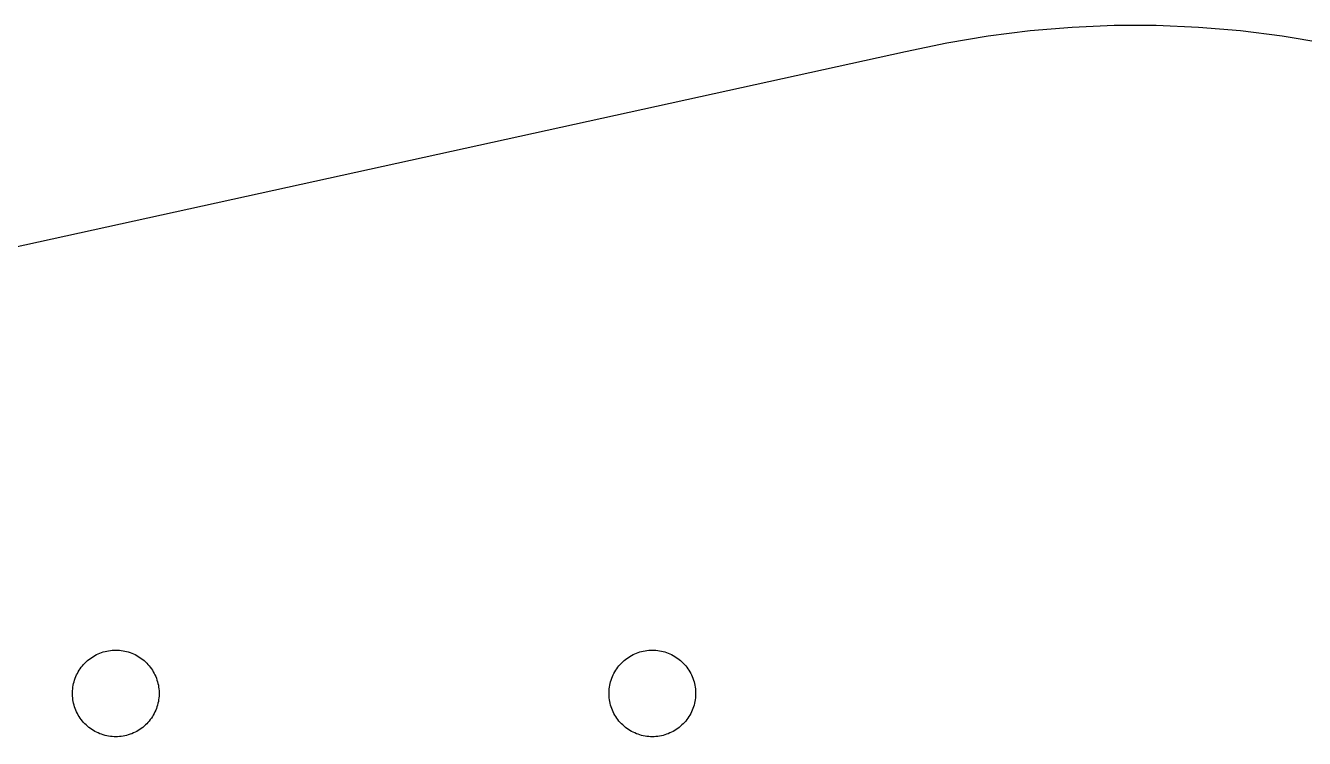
# Model space of a CAD drawing. Header units: metres. Extents: x -162 to 60, y -124 to 48.
# Drawn here: x -52.5 to 8, y 13.9 to 47.6 of the extents above; entities that cross this region are included whole.
import ezdxf

# ---------------------------------------------------------------- set-up
doc = ezdxf.new("R2010")
doc.units = ezdxf.units.M

msp = doc.modelspace()

# ---------------------------------------------------------------- linework, layer by layer
for p, q in [((-4.97799, 47.3638), (-6.95694, 47.1138)), ((-2.99013, 47.5308), (-4.97799, 47.3638)), ((-0.997226, 47.6145), (-2.99013, 47.5308)), ((0.997226, 47.6145), (-0.997226, 47.6145)), ((2.99013, 47.5308), (0.997226, 47.6145)), ((4.97799, 47.3638), (2.99013, 47.5308)), ((6.95694, 47.1138), (4.97799, 47.3638)), ((-8.92387, 46.7813), (-10.8749, 46.3665)), ((-6.95694, 47.1138), (-8.92387, 46.7813)), ((8.92387, 46.7813), (6.95694, 47.1138)), ((-10.8749, 46.3665), (-158.985, 13.8693)), ((-49.5993, 17.5516), (-49.533, 17.6063)), ((-49.533, 17.6063), (-49.4648, 17.6582)), ((-49.4648, 17.6582), (-49.3943, 17.7074)), ((-49.3943, 17.7074), (-49.3218, 17.7532)), ((-49.3218, 17.7532), (-49.2474, 17.7962)), ((-49.2474, 17.7962), (-49.1714, 17.8361)), ((-49.1714, 17.8361), (-49.0935, 17.8726)), ((-49.0935, 17.8726), (-49.0145, 17.9059)), ((-49.0145, 17.9059), (-48.9338, 17.9357)), ((-48.9338, 17.9357), (-48.8524, 17.9625)), ((-48.8524, 17.9625), (-48.7695, 17.9853)), ((-48.7695, 17.9853), (-48.6862, 18.0051)), ((-48.6862, 18.0051), (-48.6017, 18.021)), ((-48.6017, 18.021), (-48.5168, 18.0338)), ((-48.5168, 18.0338), (-48.4312, 18.0427)), ((-48.4312, 18.0427), (-48.3455, 18.0481)), ((-48.3455, 18.0481), (-48.2598, 18.0497)), ((-48.2598, 18.0497), (-48.1738, 18.0481)), ((-48.1738, 18.0481), (-48.0882, 18.0427)), ((-48.0882, 18.0427), (-48.0029, 18.0338)), ((-48.0029, 18.0338), (-47.918, 18.021)), ((-47.918, 18.021), (-47.8335, 18.0051)), ((-47.8335, 18.0051), (-47.7502, 17.9853)), ((-47.7502, 17.9853), (-47.6672, 17.9625)), ((-47.6672, 17.9625), (-47.5855, 17.9357)), ((-47.5855, 17.9357), (-47.5052, 17.9059)), ((-47.5052, 17.9059), (-47.4262, 17.8726)), ((-47.4262, 17.8726), (-47.3483, 17.8361)), ((-47.3483, 17.8361), (-47.2723, 17.7962)), ((-47.2723, 17.7962), (-47.1979, 17.7532)), ((-47.1979, 17.7532), (-47.1254, 17.7074)), ((-47.1254, 17.7074), (-47.0549, 17.6582)), ((-47.0549, 17.6582), (-46.9863, 17.6063)), ((-46.9863, 17.6063), (-46.9204, 17.5516)), ((-24.1993, 17.5516), (-24.133, 17.6063)), ((-24.133, 17.6063), (-24.0648, 17.6582)), ((-24.0648, 17.6582), (-23.9943, 17.7074)), ((-23.9943, 17.7074), (-23.9218, 17.7532)), ((-23.9218, 17.7532), (-23.8474, 17.7962)), ((-23.8474, 17.7962), (-23.7714, 17.8361)), ((-23.7714, 17.8361), (-23.6935, 17.8726)), ((-23.6935, 17.8726), (-23.6145, 17.9059)), ((-23.6145, 17.9059), (-23.5338, 17.9357)), ((-23.5338, 17.9357), (-23.4524, 17.9625)), ((-23.4524, 17.9625), (-23.3695, 17.9853)), ((-23.3695, 17.9853), (-23.2862, 18.0051)), ((-23.2862, 18.0051), (-23.2017, 18.021)), ((-23.2017, 18.021), (-23.1168, 18.0338)), ((-23.1168, 18.0338), (-23.0312, 18.0427)), ((-23.0312, 18.0427), (-22.9455, 18.0481)), ((-22.9455, 18.0481), (-22.8598, 18.0497)), ((-22.8598, 18.0497), (-22.7738, 18.0481)), ((-22.7738, 18.0481), (-22.6882, 18.0427)), ((-22.6882, 18.0427), (-22.6029, 18.0338)), ((-22.6029, 18.0338), (-22.518, 18.021)), ((-22.518, 18.021), (-22.4335, 18.0051)), ((-22.4335, 18.0051), (-22.3502, 17.9853)), ((-22.3502, 17.9853), (-22.2672, 17.9625)), ((-22.2672, 17.9625), (-22.1855, 17.9357)), ((-22.1855, 17.9357), (-22.1052, 17.9059)), ((-22.1052, 17.9059), (-22.0262, 17.8726)), ((-22.0262, 17.8726), (-21.9483, 17.8361)), ((-21.9483, 17.8361), (-21.8723, 17.7962)), ((-21.8723, 17.7962), (-21.7979, 17.7532)), ((-21.7979, 17.7532), (-21.7254, 17.7074)), ((-21.7254, 17.7074), (-21.6549, 17.6582)), ((-21.6549, 17.6582), (-21.5863, 17.6063)), ((-21.5863, 17.6063), (-21.5204, 17.5516)), ((-50.0764, 16.9497), (-50.0353, 17.0249)), ((-50.0353, 17.0249), (-49.9907, 17.0982)), ((-49.9907, 17.0982), (-49.9431, 17.1699)), ((-49.9431, 17.1699), (-49.8927, 17.2393)), ((-49.8927, 17.2393), (-49.8392, 17.3067)), ((-49.8392, 17.3067), (-49.7834, 17.3714)), ((-49.7834, 17.3714), (-49.7245, 17.4342)), ((-49.7245, 17.4342), (-49.6632, 17.4943)), ((-49.6632, 17.4943), (-49.5993, 17.5516)), ((-46.9204, 17.5516), (-46.8564, 17.4943)), ((-46.8564, 17.4943), (-46.7952, 17.4342)), ((-46.7952, 17.4342), (-46.7363, 17.3714)), ((-46.7363, 17.3714), (-46.6801, 17.3067)), ((-46.6801, 17.3067), (-46.627, 17.2393)), ((-46.627, 17.2393), (-46.5766, 17.1699)), ((-46.5766, 17.1699), (-46.5289, 17.0982)), ((-46.5289, 17.0982), (-46.4844, 17.0249)), ((-46.4844, 17.0249), (-46.4433, 16.9497)), ((-24.6764, 16.9497), (-24.6353, 17.0249)), ((-24.6353, 17.0249), (-24.5907, 17.0982)), ((-24.5907, 17.0982), (-24.5431, 17.1699)), ((-24.5431, 17.1699), (-24.4927, 17.2393)), ((-24.4927, 17.2393), (-24.4392, 17.3067)), ((-24.4392, 17.3067), (-24.3834, 17.3714)), ((-24.3834, 17.3714), (-24.3245, 17.4342)), ((-24.3245, 17.4342), (-24.2632, 17.4943)), ((-24.2632, 17.4943), (-24.1993, 17.5516)), ((-21.5204, 17.5516), (-21.4564, 17.4943)), ((-21.4564, 17.4943), (-21.3952, 17.4342)), ((-21.3952, 17.4342), (-21.3363, 17.3714)), ((-21.3363, 17.3714), (-21.2801, 17.3067)), ((-21.2801, 17.3067), (-21.227, 17.2393)), ((-21.227, 17.2393), (-21.1766, 17.1699)), ((-21.1766, 17.1699), (-21.1289, 17.0982)), ((-21.1289, 17.0982), (-21.0844, 17.0249)), ((-21.0844, 17.0249), (-21.0433, 16.9497)), ((-50.2876, 16.2994), (-50.2737, 16.3839)), ((-50.2737, 16.3839), (-50.2555, 16.468)), ((-50.2555, 16.468), (-50.2341, 16.5509)), ((-50.2341, 16.5509), (-50.2093, 16.6335)), ((-50.2093, 16.6335), (-50.181, 16.7145)), ((-50.181, 16.7145), (-50.1497, 16.7943)), ((-50.1497, 16.7943), (-50.1148, 16.8726)), ((-50.1148, 16.8726), (-50.0764, 16.9497)), ((-46.4433, 16.9497), (-46.4049, 16.8726)), ((-46.4049, 16.8726), (-46.37, 16.7943)), ((-46.37, 16.7943), (-46.3383, 16.7145)), ((-46.3383, 16.7145), (-46.31, 16.6335)), ((-46.31, 16.6335), (-46.2852, 16.5509)), ((-46.2852, 16.5509), (-46.2638, 16.468)), ((-46.2638, 16.468), (-46.246, 16.3839)), ((-46.246, 16.3839), (-46.2317, 16.2994)), ((-24.8876, 16.2994), (-24.8737, 16.3839)), ((-24.8737, 16.3839), (-24.8555, 16.468)), ((-24.8555, 16.468), (-24.8341, 16.5509)), ((-24.8341, 16.5509), (-24.8093, 16.6335)), ((-24.8093, 16.6335), (-24.781, 16.7145)), ((-24.781, 16.7145), (-24.7497, 16.7943)), ((-24.7497, 16.7943), (-24.7148, 16.8726)), ((-24.7148, 16.8726), (-24.6764, 16.9497)), ((-21.0433, 16.9497), (-21.0049, 16.8726)), ((-21.0049, 16.8726), (-20.97, 16.7943)), ((-20.97, 16.7943), (-20.9383, 16.7145)), ((-20.9383, 16.7145), (-20.91, 16.6335)), ((-20.91, 16.6335), (-20.8852, 16.5509)), ((-20.8852, 16.5509), (-20.8638, 16.468)), ((-20.8638, 16.468), (-20.846, 16.3839)), ((-20.846, 16.3839), (-20.8317, 16.2994)), ((-50.3093, 16.0428), (-50.3058, 16.1285)), ((-50.3093, 15.9568), (-50.3093, 16.0428)), ((-50.3058, 15.8711), (-50.3093, 15.9568)), ((-50.3058, 16.1285), (-50.2985, 16.2141)), ((-50.2985, 15.7855), (-50.3058, 15.8711)), ((-50.2985, 16.2141), (-50.2876, 16.2994)), ((-50.2876, 15.7002), (-50.2985, 15.7855)), ((-46.2317, 16.2994), (-46.2212, 16.2141)), ((-46.2212, 15.7855), (-46.2317, 15.7002)), ((-46.2212, 16.2141), (-46.2138, 16.1285)), ((-46.2138, 15.8711), (-46.2212, 15.7855)), ((-46.2138, 16.1285), (-46.2104, 16.0428)), ((-46.2104, 15.9568), (-46.2138, 15.8711)), ((-46.2104, 16.0428), (-46.2104, 15.9568)), ((-24.9093, 16.0428), (-24.9058, 16.1285)), ((-24.9093, 15.9568), (-24.9093, 16.0428)), ((-24.9058, 15.8711), (-24.9093, 15.9568)), ((-24.9058, 16.1285), (-24.8985, 16.2141)), ((-24.8985, 15.7855), (-24.9058, 15.8711)), ((-24.8985, 16.2141), (-24.8876, 16.2994)), ((-24.8876, 15.7002), (-24.8985, 15.7855)), ((-20.8317, 16.2994), (-20.8212, 16.2141)), ((-20.8212, 15.7855), (-20.8317, 15.7002)), ((-20.8212, 16.2141), (-20.8138, 16.1285)), ((-20.8138, 15.8711), (-20.8212, 15.7855)), ((-20.8138, 16.1285), (-20.8104, 16.0428)), ((-20.8104, 15.9568), (-20.8138, 15.8711)), ((-20.8104, 16.0428), (-20.8104, 15.9568)), ((-50.2737, 15.6157), (-50.2876, 15.7002)), ((-50.2555, 15.5316), (-50.2737, 15.6157)), ((-50.2341, 15.4487), (-50.2555, 15.5316)), ((-50.2093, 15.3665), (-50.2341, 15.4487)), ((-50.181, 15.2851), (-50.2093, 15.3665)), ((-50.1497, 15.2053), (-50.181, 15.2851)), ((-50.1148, 15.127), (-50.1497, 15.2053)), ((-46.37, 15.2053), (-46.4049, 15.127)), ((-46.3383, 15.2851), (-46.37, 15.2053)), ((-46.31, 15.3665), (-46.3383, 15.2851)), ((-46.2852, 15.4487), (-46.31, 15.3665)), ((-46.2638, 15.5316), (-46.2852, 15.4487)), ((-46.246, 15.6157), (-46.2638, 15.5316)), ((-46.2317, 15.7002), (-46.246, 15.6157)), ((-24.8737, 15.6157), (-24.8876, 15.7002)), ((-24.8555, 15.5316), (-24.8737, 15.6157)), ((-24.8341, 15.4487), (-24.8555, 15.5316)), ((-24.8093, 15.3665), (-24.8341, 15.4487)), ((-24.781, 15.2851), (-24.8093, 15.3665)), ((-24.7497, 15.2053), (-24.781, 15.2851)), ((-24.7148, 15.127), (-24.7497, 15.2053)), ((-20.97, 15.2053), (-21.0049, 15.127)), ((-20.9383, 15.2851), (-20.97, 15.2053)), ((-20.91, 15.3665), (-20.9383, 15.2851)), ((-20.8852, 15.4487), (-20.91, 15.3665)), ((-20.8638, 15.5316), (-20.8852, 15.4487)), ((-20.846, 15.6157), (-20.8638, 15.5316)), ((-20.8317, 15.7002), (-20.846, 15.6157)), ((-50.0764, 15.0499), (-50.1148, 15.127)), ((-50.0353, 14.9747), (-50.0764, 15.0499)), ((-49.9907, 14.9014), (-50.0353, 14.9747)), ((-49.9431, 14.8297), (-49.9907, 14.9014)), ((-49.8927, 14.7603), (-49.9431, 14.8297)), ((-49.8392, 14.6929), (-49.8927, 14.7603)), ((-49.7834, 14.6282), (-49.8392, 14.6929)), ((-49.7245, 14.5654), (-49.7834, 14.6282)), ((-49.6632, 14.5053), (-49.7245, 14.5654)), ((-46.7952, 14.5654), (-46.8564, 14.5053)), ((-46.7363, 14.6282), (-46.7952, 14.5654)), ((-46.6801, 14.6929), (-46.7363, 14.6282)), ((-46.627, 14.7603), (-46.6801, 14.6929)), ((-46.5766, 14.8297), (-46.627, 14.7603)), ((-46.5289, 14.9014), (-46.5766, 14.8297)), ((-46.4844, 14.9747), (-46.5289, 14.9014)), ((-46.4433, 15.0499), (-46.4844, 14.9747)), ((-46.4049, 15.127), (-46.4433, 15.0499)), ((-24.6764, 15.0499), (-24.7148, 15.127)), ((-24.6353, 14.9747), (-24.6764, 15.0499)), ((-24.5907, 14.9014), (-24.6353, 14.9747)), ((-24.5431, 14.8297), (-24.5907, 14.9014)), ((-24.4927, 14.7603), (-24.5431, 14.8297)), ((-24.4392, 14.6929), (-24.4927, 14.7603)), ((-24.3834, 14.6282), (-24.4392, 14.6929)), ((-24.3245, 14.5654), (-24.3834, 14.6282)), ((-24.2632, 14.5053), (-24.3245, 14.5654)), ((-21.3952, 14.5654), (-21.4564, 14.5053)), ((-21.3363, 14.6282), (-21.3952, 14.5654)), ((-21.2801, 14.6929), (-21.3363, 14.6282)), ((-21.227, 14.7603), (-21.2801, 14.6929)), ((-21.1766, 14.8297), (-21.227, 14.7603)), ((-21.1289, 14.9014), (-21.1766, 14.8297)), ((-21.0844, 14.9747), (-21.1289, 14.9014)), ((-21.0433, 15.0499), (-21.0844, 14.9747)), ((-21.0049, 15.127), (-21.0433, 15.0499)), ((-49.5993, 14.448), (-49.6632, 14.5053)), ((-49.533, 14.3933), (-49.5993, 14.448)), ((-49.4648, 14.3414), (-49.533, 14.3933)), ((-49.3943, 14.2922), (-49.4648, 14.3414)), ((-49.3218, 14.2464), (-49.3943, 14.2922)), ((-49.2474, 14.2034), (-49.3218, 14.2464)), ((-49.1714, 14.1635), (-49.2474, 14.2034)), ((-49.0935, 14.127), (-49.1714, 14.1635)), ((-49.0145, 14.0937), (-49.0935, 14.127)), ((-48.9338, 14.0639), (-49.0145, 14.0937)), ((-48.8524, 14.0371), (-48.9338, 14.0639)), ((-48.7695, 14.0143), (-48.8524, 14.0371)), ((-48.6862, 13.9945), (-48.7695, 14.0143)), ((-48.6017, 13.9786), (-48.6862, 13.9945)), ((-48.5168, 13.9658), (-48.6017, 13.9786)), ((-48.4312, 13.9569), (-48.5168, 13.9658)), ((-48.3455, 13.9515), (-48.4312, 13.9569)), ((-48.2598, 13.9499), (-48.3455, 13.9515)), ((-48.1738, 13.9515), (-48.2598, 13.9499)), ((-48.0882, 13.9569), (-48.1738, 13.9515)), ((-48.0029, 13.9658), (-48.0882, 13.9569)), ((-47.918, 13.9786), (-48.0029, 13.9658)), ((-47.8335, 13.9945), (-47.918, 13.9786)), ((-47.7502, 14.0143), (-47.8335, 13.9945)), ((-47.6672, 14.0371), (-47.7502, 14.0143)), ((-47.5855, 14.0639), (-47.6672, 14.0371)), ((-47.5052, 14.0937), (-47.5855, 14.0639)), ((-47.4262, 14.127), (-47.5052, 14.0937)), ((-47.3483, 14.1635), (-47.4262, 14.127)), ((-47.2723, 14.2034), (-47.3483, 14.1635)), ((-47.1979, 14.2464), (-47.2723, 14.2034)), ((-47.1254, 14.2922), (-47.1979, 14.2464)), ((-47.0549, 14.3414), (-47.1254, 14.2922)), ((-46.9863, 14.3933), (-47.0549, 14.3414)), ((-46.9204, 14.448), (-46.9863, 14.3933)), ((-46.8564, 14.5053), (-46.9204, 14.448)), ((-24.1993, 14.448), (-24.2632, 14.5053)), ((-24.133, 14.3933), (-24.1993, 14.448)), ((-24.0648, 14.3414), (-24.133, 14.3933)), ((-23.9943, 14.2922), (-24.0648, 14.3414)), ((-23.9218, 14.2464), (-23.9943, 14.2922)), ((-23.8474, 14.2034), (-23.9218, 14.2464)), ((-23.7714, 14.1635), (-23.8474, 14.2034)), ((-23.6935, 14.127), (-23.7714, 14.1635)), ((-23.6145, 14.0937), (-23.6935, 14.127)), ((-23.5338, 14.0639), (-23.6145, 14.0937)), ((-23.4524, 14.0371), (-23.5338, 14.0639)), ((-23.3695, 14.0143), (-23.4524, 14.0371)), ((-23.2862, 13.9945), (-23.3695, 14.0143)), ((-23.2017, 13.9786), (-23.2862, 13.9945)), ((-23.1168, 13.9658), (-23.2017, 13.9786)), ((-23.0312, 13.9569), (-23.1168, 13.9658)), ((-22.9455, 13.9515), (-23.0312, 13.9569)), ((-22.8598, 13.9499), (-22.9455, 13.9515)), ((-22.7738, 13.9515), (-22.8598, 13.9499)), ((-22.6882, 13.9569), (-22.7738, 13.9515)), ((-22.6029, 13.9658), (-22.6882, 13.9569)), ((-22.518, 13.9786), (-22.6029, 13.9658)), ((-22.4335, 13.9945), (-22.518, 13.9786)), ((-22.3502, 14.0143), (-22.4335, 13.9945)), ((-22.2672, 14.0371), (-22.3502, 14.0143)), ((-22.1855, 14.0639), (-22.2672, 14.0371)), ((-22.1052, 14.0937), (-22.1855, 14.0639)), ((-22.0262, 14.127), (-22.1052, 14.0937)), ((-21.9483, 14.1635), (-22.0262, 14.127)), ((-21.8723, 14.2034), (-21.9483, 14.1635)), ((-21.7979, 14.2464), (-21.8723, 14.2034)), ((-21.7254, 14.2922), (-21.7979, 14.2464)), ((-21.6549, 14.3414), (-21.7254, 14.2922)), ((-21.5863, 14.3933), (-21.6549, 14.3414)), ((-21.5204, 14.448), (-21.5863, 14.3933)), ((-21.4564, 14.5053), (-21.5204, 14.448))]:
    msp.add_line(p, q)

doc.saveas('drawing.dxf')
